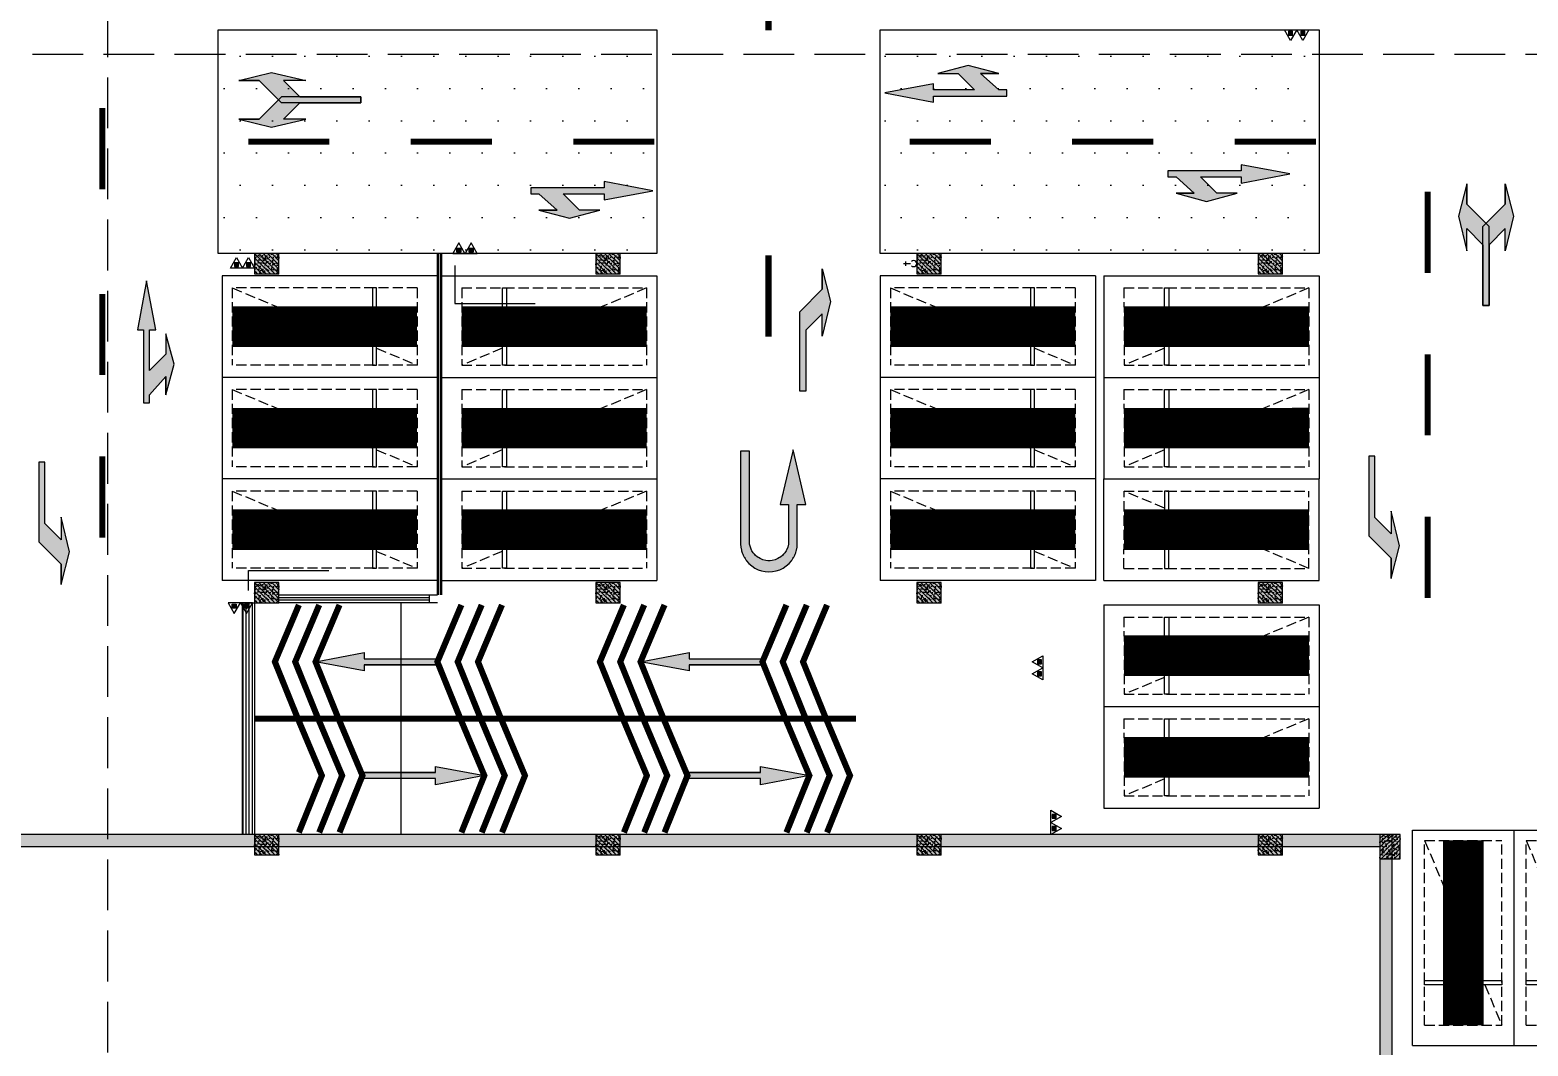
# Model space of a CAD drawing. Extents: x -1338203 to 1886333, y -783476 to 1038610.
# Drawn here: x 718328 to 755202, y 76739 to 101746 of the extents above; entities that cross this region are included whole.
import ezdxf

# ---------------------------------------------------------------- set-up
doc = ezdxf.new("R2010")
doc.units = 0
doc.header["$LTSCALE"] = 1000
doc.header["$MEASUREMENT"] = 0
doc.linetypes.add('$2$DASH', pattern=[0.35, 0.25, -0.1])
doc.linetypes.add('A-001-平面B2$0$__DASH', pattern=[0.35, 0.25, -0.1])
for name, color, linetype in [('$0$DIM_SYMB', 3, 'Continuous'), ('0P-EQUIP-CW', 7, 'Continuous'), ('0P-PIPE-RW', 122, 'Continuous'), ('A-001-平面参照B1$0$$AUDIT-BAD-LAYER', 7, 'Continuous'), ('A-001-平面参照B1$0$0A-ELEV-PATT', 8, 'Continuous'), ('A-001-平面参照B1$0$A-001-平面参照B1$0$0A-E-STRS-RAIL', 163, 'Continuous'), ('A-001-平面参照B1$0$A-001-平面参照B1$0$0A-SC-CLNG', 134, 'Continuous'), ('A-001-平面参照B1$0$AUDIT_D_220531184525-2', 40, 'Continuous'), ('A-001-平面参照B1$0$AUDIT_D_230220110243-2', 52, 'Continuous'), ('A-001-车位参照B1$0$A-001-车位参照B1$0$0A-P-PKNG-CAR(A)', 43, 'Continuous'), ('A-FIRE', 7, 'Continuous'), ('p-a-regular', 5, 'Continuous'), ('S001地下一墙柱$0$S001地下一墙柱$0$0S-CC-LINE', 52, 'Continuous'), ('S001地下一墙柱$0$S001地下一墙柱$0$0S-CW-HATCH', 251, 'Continuous'), ('S001地下一墙柱$0$S001地下一墙柱$0$0S-CW-HATCH-UP', 251, 'Continuous'), ('S001地下一墙柱$0$S001地下一墙柱$0$0S-CW-LINE', 72, 'Continuous'), ('中心线', 42, 'Continuous'), ('地面指向箭头', 7, 'Continuous'), ('坡道线', 7, 'Continuous'), ('负一层消火栓$0$0P-DIM-FH', 3, 'Continuous'), ('负一层消火栓$0$0P-EQUIP-FH', 7, 'Continuous')]:
    doc.layers.add(name, color=color, linetype=linetype)
doc.layers.add('A-001-平面参照B1$0$A-001-平面参照B1$0$AAD-A-PROOF', color=30, linetype='Continuous', plot=False)
doc.layers.add('AAD-A-PROOF', color=30, linetype='Continuous', plot=False)

# ---------------------------------------------------------------- blocks, each defined once
blk = doc.blocks.new('A-001-平面参照B1')
at = {"layer": 'A-001-平面参照B1$0$0A-ELEV-PATT'}
h = blk.add_hatch(dxfattribs=at)
h.set_pattern_fill('DOTS', color=256, scale=500)
h.set_pattern_definition([(0, (-766365.4, -306889.1), (396.875, 793.75), [0, -793.75])])
h.paths.add_polyline_path([(-43409, -205143), (-32609, -205143), (-32609, -210643), (-43409, -210643)])
h.paths.add_polyline_path([(-27109, -205143), (-16309, -205143), (-16309, -210643), (-27109, -210643)])
at = {"layer": 'A-001-平面参照B1$0$A-001-平面参照B1$0$0A-SC-CLNG', "ltscale": 0.002}
h = blk.add_hatch(dxfattribs=at)
h.set_pattern_fill('LINE', color=256, scale=80, angle=90)
h.set_pattern_definition([(90, (-783815.37, -306889.07), (-76.2, 4e-14), [])])
h.paths.add_polyline_path([(-42809, -219243), (-42509, -219243), (-42509, -224943), (-42809, -224943)])
at = {"layer": 'A-001-平面参照B1$0$$AUDIT-BAD-LAYER'}
blk.add_line((-21609, -210643), (-21809, -210643), dxfattribs=at)
at = {"layer": 'A-001-平面参照B1$0$A-001-平面参照B1$0$0A-E-STRS-RAIL'}
for points in [[(-37979, -219043), (-37979, -210643)], [(-37939, -210643), (-37939, -219043)], [(-38209, -219173), (-41909, -219173), (-41909, -219113), (-38209, -219113)]]:
    blk.add_lwpolyline(points, dxfattribs=at)
at = {"layer": 'A-001-平面参照B1$0$A-001-平面参照B1$0$0A-SC-CLNG', "ltscale": 0.002}
blk.add_lwpolyline([(-42809, -219243), (-42509, -219243), (-42509, -224943), (-42809, -224943)], close=True, dxfattribs=at)
at = {"layer": 'A-001-平面参照B1$0$A-001-平面参照B1$0$AAD-A-PROOF', "ltscale": 0.002}
blk.add_lwpolyline([(-38209, -219043), (-38209, -219243)], dxfattribs=at)
at = {"layer": 'A-001-平面参照B1$0$AUDIT_D_220531184525-2'}
for points in [[(-43409, -205143), (-32609, -205143), (-32609, -210643), (-43409, -210643)], [(-27109, -205143), (-16309, -205143), (-16309, -210643), (-27109, -210643)]]:
    blk.add_lwpolyline(points, close=True, dxfattribs=at)
for points in [[(-42509, -219243), (-42509, -224943)], [(-38909, -219243), (-38909, -224943)]]:
    blk.add_lwpolyline(points, dxfattribs=at)
at = {"layer": 'A-001-平面参照B1$0$AUDIT_D_230220110243-2'}
for points in [[(-38009, -219243), (-41909, -219243), (-41909, -219043), (-38009, -219043), (-38009, -210643)], [(-37909, -210643), (-37909, -219043)]]:
    blk.add_lwpolyline(points, dxfattribs=at)
blk = doc.blocks.new('S001地下一墙柱')
at = {"layer": 'S001地下一墙柱$0$S001地下一墙柱$0$0S-CW-HATCH'}
h = blk.add_hatch(color=256, dxfattribs=at)
h.dxf.hatch_style = 1
h.paths.add_polyline_path([(-41909, -211143), (-41909, -210643), (-42509, -210643), (-42509, -211143)])
h = blk.add_hatch(color=256, dxfattribs=at)
h.dxf.hatch_style = 1
h.paths.add_polyline_path([(-33509, -211143), (-33509, -210643), (-34109, -210643), (-34109, -211143)])
h = blk.add_hatch(color=256, dxfattribs=at)
h.dxf.hatch_style = 1
h.paths.add_polyline_path([(-25609, -211143), (-25609, -210643), (-26209, -210643), (-26209, -211143)])
h = blk.add_hatch(color=256, dxfattribs=at)
h.dxf.hatch_style = 1
h.paths.add_polyline_path([(-17209, -211143), (-17209, -210643), (-17809, -210643), (-17809, -211143)])
h = blk.add_hatch(color=256, dxfattribs=at)
h.dxf.hatch_style = 1
h.paths.add_polyline_path([(-41909, -219243), (-41909, -218743), (-42509, -218743), (-42509, -219243)])
h = blk.add_hatch(color=256, dxfattribs=at)
h.dxf.hatch_style = 1
h.paths.add_polyline_path([(-33509, -219243), (-33509, -218743), (-34109, -218743), (-34109, -219243)])
h = blk.add_hatch(color=256, dxfattribs=at)
h.dxf.hatch_style = 1
h.paths.add_polyline_path([(-25609, -219243), (-25609, -218743), (-26209, -218743), (-26209, -219243)])
h = blk.add_hatch(color=256, dxfattribs=at)
h.dxf.hatch_style = 1
h.paths.add_polyline_path([(-17209, -219243), (-17209, -218743), (-17809, -218743), (-17809, -219243)])
at = {"layer": 'S001地下一墙柱$0$S001地下一墙柱$0$0S-CW-HATCH', "ltscale": 0.002}
h = blk.add_hatch(color=256, dxfattribs=at)
h.dxf.hatch_style = 1
h.paths.add_polyline_path([(-53249, -225243), (-14809, -225243), (-14809, -231960), (-14509, -231960), (-14509, -224943), (-53249, -224943)])
at = {"layer": 'S001地下一墙柱$0$S001地下一墙柱$0$0S-CW-HATCH'}
h = blk.add_hatch(color=256, dxfattribs=at)
h.dxf.hatch_style = 1
h.paths.add_polyline_path([(-41909, -225443), (-41909, -224943), (-42509, -224943), (-42509, -225443)])
h = blk.add_hatch(color=256, dxfattribs=at)
h.dxf.hatch_style = 1
h.paths.add_polyline_path([(-33509, -225443), (-33509, -224943), (-34109, -224943), (-34109, -225443)])
h = blk.add_hatch(color=256, dxfattribs=at)
h.dxf.hatch_style = 1
h.paths.add_polyline_path([(-25609, -225443), (-25609, -224943), (-26209, -224943), (-26209, -225443)])
h = blk.add_hatch(color=256, dxfattribs=at)
h.dxf.hatch_style = 1
h.paths.add_polyline_path([(-17209, -225443), (-17209, -224943), (-17809, -224943), (-17809, -225443)])
h = blk.add_hatch(color=256, dxfattribs=at)
h.dxf.hatch_style = 1
h.paths.add_polyline_path([(-14309, -224943), (-14809, -224943), (-14809, -225543), (-14309, -225543)])
at = {"layer": 'S001地下一墙柱$0$S001地下一墙柱$0$0S-CW-HATCH-UP'}
h = blk.add_hatch(dxfattribs=at)
h.set_pattern_fill('钢筋混凝土', color=256, scale=30, angle=-90)
h.set_pattern_definition([(315, (-32957.03, -243454.22), (53.03301, 53.03301), []), (320, (-32957.03, -243454.22), (-18.8256, -215.1781), [22.5, -247.5]), (265, (-32957.03, -243454.22), (225.6576, 41.6254), [18, -198]), (10.4514, (-32958.6, -243472.15), (206.8319, -173.5528), [19.122, -210.3426]), (316.1842, (-32897.03, -243454.22), (-49.6557, -320.1723), [33.75, -371.25]), (6.6356, (-32901.17, -243480.9), (292.2354, -280.3988), [28.683, -315.514]), (261.1842, (-32897.03, -243454.22), (292.2356, -280.3986), [27, -297]), (291, (-32912.03, -243484.22), (-120.7857, -179.0721), [22.5, -247.5]), (236, (-32912.03, -243484.22), (217.545, -72.9946), [18, -198]), (341.4514, (-32922.1, -243499.14), (96.7591, -252.0668), [19.122, -210.3426]), (307.5, (-32957.03, -243454.22), (99.86816, -3.64796), [0, -195.6, 0, -201, 0, -198.75]), (277.5, (-32957.03, -243454.22), (118.3235, -78.92086), [0, -114.6, 0, -191.1, 0, -75.75]), (237.5, (-32957.03, -243387.32), (-6.76646, -160.14673), [0, -75, 0, -234, 0, -310.5]), (227.5, (-32957.03, -243357.32), (30.0315, -174.95585), [0, -97.5, 0, -155.4, 0, -220.5])])
h.paths.add_polyline_path([(-41909, -211143), (-41909, -210643), (-42509, -210643), (-42509, -211143)])
h = blk.add_hatch(dxfattribs=at)
h.set_pattern_fill('钢筋混凝土', color=256, scale=30, angle=-90)
h.set_pattern_definition([(315, (-24557.034, -243454.22), (53.03301, 53.03301), []), (320, (-24557.03, -243454.22), (-18.8256, -215.1781), [22.5, -247.5]), (265, (-24557.03, -243454.22), (225.6576, 41.6254), [18, -198]), (10.4514, (-24558.6, -243472.15), (206.8319, -173.5528), [19.122, -210.3426]), (316.1842, (-24497.03, -243454.22), (-49.6557, -320.1723), [33.75, -371.25]), (6.6356, (-24501.17, -243480.9), (292.2354, -280.3988), [28.683, -315.514]), (261.1842, (-24497.03, -243454.22), (292.2356, -280.3986), [27, -297]), (291, (-24512.03, -243484.22), (-120.7857, -179.0721), [22.5, -247.5]), (236, (-24512.03, -243484.22), (217.545, -72.9946), [18, -198]), (341.4514, (-24522.1, -243499.14), (96.7591, -252.0668), [19.122, -210.3426]), (307.5, (-24557.034, -243454.22), (99.86816, -3.64796), [0, -195.6, 0, -201, 0, -198.75]), (277.5, (-24557.03, -243454.22), (118.3235, -78.92086), [0, -114.6, 0, -191.1, 0, -75.75]), (237.5, (-24557.034, -243387.32), (-6.76646, -160.14673), [0, -75, 0, -234, 0, -310.5]), (227.5, (-24557.03, -243357.32), (30.0315, -174.95585), [0, -97.5, 0, -155.4, 0, -220.5])])
h.paths.add_polyline_path([(-33509, -211143), (-33509, -210643), (-34109, -210643), (-34109, -211143)])
h = blk.add_hatch(dxfattribs=at)
h.set_pattern_fill('钢筋混凝土', color=256, scale=30, angle=-90)
h.set_pattern_definition([(315, (-16657.034, -243454.22), (53.03301, 53.03301), []), (320, (-16657.03, -243454.22), (-18.8256, -215.1781), [22.5, -247.5]), (265, (-16657.03, -243454.22), (225.6576, 41.6254), [18, -198]), (10.4514, (-16658.6, -243472.15), (206.8319, -173.5528), [19.122, -210.3426]), (316.1842, (-16597.03, -243454.22), (-49.6557, -320.1723), [33.75, -371.25]), (6.6356, (-16601.17, -243480.9), (292.2354, -280.3988), [28.683, -315.514]), (261.1842, (-16597.03, -243454.22), (292.2356, -280.3986), [27, -297]), (291, (-16612.03, -243484.22), (-120.7857, -179.0721), [22.5, -247.5]), (236, (-16612.03, -243484.22), (217.545, -72.9946), [18, -198]), (341.4514, (-16622.1, -243499.14), (96.7591, -252.0668), [19.122, -210.3426]), (307.5, (-16657.034, -243454.22), (99.86816, -3.64796), [0, -195.6, 0, -201, 0, -198.75]), (277.5, (-16657.03, -243454.22), (118.3235, -78.92086), [0, -114.6, 0, -191.1, 0, -75.75]), (237.5, (-16657.034, -243387.32), (-6.76646, -160.14673), [0, -75, 0, -234, 0, -310.5]), (227.5, (-16657.03, -243357.32), (30.0315, -174.95585), [0, -97.5, 0, -155.4, 0, -220.5])])
h.paths.add_polyline_path([(-25609, -211143), (-25609, -210643), (-26209, -210643), (-26209, -211143)])
h = blk.add_hatch(dxfattribs=at)
h.set_pattern_fill('钢筋混凝土', color=256, scale=30, angle=-90)
h.set_pattern_definition([(315, (-8257.034, -243454.22), (53.03301, 53.03301), []), (320, (-8257.03, -243454.22), (-18.8256, -215.1781), [22.5, -247.5]), (265, (-8257.03, -243454.22), (225.6576, 41.6254), [18, -198]), (10.4514, (-8258.6, -243472.15), (206.8319, -173.5528), [19.122, -210.3426]), (316.1842, (-8197.03, -243454.22), (-49.6557, -320.1723), [33.75, -371.25]), (6.6356, (-8201.17, -243480.9), (292.2354, -280.3988), [28.683, -315.514]), (261.1842, (-8197.03, -243454.22), (292.2356, -280.3986), [27, -297]), (291, (-8212.03, -243484.22), (-120.7857, -179.0721), [22.5, -247.5]), (236, (-8212.03, -243484.22), (217.545, -72.9946), [18, -198]), (341.4514, (-8222.1, -243499.14), (96.7591, -252.0668), [19.122, -210.3426]), (307.5, (-8257.034, -243454.22), (99.86816, -3.64796), [0, -195.6, 0, -201, 0, -198.75]), (277.5, (-8257.03, -243454.22), (118.3235, -78.92086), [0, -114.6, 0, -191.1, 0, -75.75]), (237.5, (-8257.034, -243387.32), (-6.76646, -160.14673), [0, -75, 0, -234, 0, -310.5]), (227.5, (-8257.03, -243357.32), (30.0315, -174.95585), [0, -97.5, 0, -155.4, 0, -220.5])])
h.paths.add_polyline_path([(-17209, -211143), (-17209, -210643), (-17809, -210643), (-17809, -211143)])
h = blk.add_hatch(dxfattribs=at)
h.set_pattern_fill('钢筋混凝土', color=256, scale=30, angle=-90)
h.set_pattern_definition([(315, (-32957.045, -251554.22), (53.03301, 53.03301), []), (320, (-32957.05, -251554.22), (-18.8256, -215.1781), [22.5, -247.5]), (265, (-32957.05, -251554.22), (225.6576, 41.6254), [18, -198]), (10.4514, (-32958.61, -251572.15), (206.8319, -173.5528), [19.122, -210.3426]), (316.1842, (-32897.05, -251554.22), (-49.6557, -320.1723), [33.75, -371.25]), (6.6356, (-32901.18, -251580.9), (292.2354, -280.3988), [28.683, -315.514]), (261.1842, (-32897.05, -251554.22), (292.2356, -280.3986), [27, -297]), (291, (-32912.05, -251584.22), (-120.7857, -179.0721), [22.5, -247.5]), (236, (-32912.05, -251584.22), (217.545, -72.9946), [18, -198]), (341.4514, (-32922.11, -251599.14), (96.7591, -252.0668), [19.122, -210.3426]), (307.5, (-32957.045, -251554.22), (99.86816, -3.64796), [0, -195.6, 0, -201, 0, -198.75]), (277.5, (-32957.05, -251554.22), (118.3235, -78.92086), [0, -114.6, 0, -191.1, 0, -75.75]), (237.5, (-32957.045, -251487.32), (-6.76646, -160.14673), [0, -75, 0, -234, 0, -310.5]), (227.5, (-32957.05, -251457.32), (30.0315, -174.95585), [0, -97.5, 0, -155.4, 0, -220.5])])
h.paths.add_polyline_path([(-41909, -219243), (-41909, -218743), (-42509, -218743), (-42509, -219243)])
h = blk.add_hatch(dxfattribs=at)
h.set_pattern_fill('钢筋混凝土', color=256, scale=30, angle=-90)
h.set_pattern_definition([(315, (-24557.034, -251554.22), (53.03301, 53.03301), []), (320, (-24557.03, -251554.22), (-18.8256, -215.1781), [22.5, -247.5]), (265, (-24557.03, -251554.22), (225.6576, 41.6254), [18, -198]), (10.4514, (-24558.6, -251572.15), (206.8319, -173.5528), [19.122, -210.3426]), (316.1842, (-24497.03, -251554.22), (-49.6557, -320.1723), [33.75, -371.25]), (6.6356, (-24501.17, -251580.9), (292.2354, -280.3988), [28.683, -315.514]), (261.1842, (-24497.03, -251554.22), (292.2356, -280.3986), [27, -297]), (291, (-24512.03, -251584.22), (-120.7857, -179.0721), [22.5, -247.5]), (236, (-24512.03, -251584.22), (217.545, -72.9946), [18, -198]), (341.4514, (-24522.1, -251599.14), (96.7591, -252.0668), [19.122, -210.3426]), (307.5, (-24557.034, -251554.22), (99.86816, -3.64796), [0, -195.6, 0, -201, 0, -198.75]), (277.5, (-24557.03, -251554.22), (118.3235, -78.92086), [0, -114.6, 0, -191.1, 0, -75.75]), (237.5, (-24557.034, -251487.32), (-6.76646, -160.14673), [0, -75, 0, -234, 0, -310.5]), (227.5, (-24557.03, -251457.32), (30.0315, -174.95585), [0, -97.5, 0, -155.4, 0, -220.5])])
h.paths.add_polyline_path([(-33509, -219243), (-33509, -218743), (-34109, -218743), (-34109, -219243)])
h = blk.add_hatch(dxfattribs=at)
h.set_pattern_fill('钢筋混凝土', color=256, scale=30, angle=-90)
h.set_pattern_definition([(315, (-16657.034, -251554.22), (53.03301, 53.03301), []), (320, (-16657.03, -251554.22), (-18.8256, -215.1781), [22.5, -247.5]), (265, (-16657.03, -251554.22), (225.6576, 41.6254), [18, -198]), (10.4514, (-16658.6, -251572.15), (206.8319, -173.5528), [19.122, -210.3426]), (316.1842, (-16597.03, -251554.22), (-49.6557, -320.1723), [33.75, -371.25]), (6.6356, (-16601.17, -251580.9), (292.2354, -280.3988), [28.683, -315.514]), (261.1842, (-16597.03, -251554.22), (292.2356, -280.3986), [27, -297]), (291, (-16612.03, -251584.22), (-120.7857, -179.0721), [22.5, -247.5]), (236, (-16612.03, -251584.22), (217.545, -72.9946), [18, -198]), (341.4514, (-16622.1, -251599.14), (96.7591, -252.0668), [19.122, -210.3426]), (307.5, (-16657.034, -251554.22), (99.86816, -3.64796), [0, -195.6, 0, -201, 0, -198.75]), (277.5, (-16657.03, -251554.22), (118.3235, -78.92086), [0, -114.6, 0, -191.1, 0, -75.75]), (237.5, (-16657.034, -251487.32), (-6.76646, -160.14673), [0, -75, 0, -234, 0, -310.5]), (227.5, (-16657.03, -251457.32), (30.0315, -174.95585), [0, -97.5, 0, -155.4, 0, -220.5])])
h.paths.add_polyline_path([(-25609, -219243), (-25609, -218743), (-26209, -218743), (-26209, -219243)])
h = blk.add_hatch(dxfattribs=at)
h.set_pattern_fill('钢筋混凝土', color=256, scale=30, angle=-90)
h.set_pattern_definition([(315, (-8257.034, -251554.22), (53.03301, 53.03301), []), (320, (-8257.03, -251554.22), (-18.8256, -215.1781), [22.5, -247.5]), (265, (-8257.03, -251554.22), (225.6576, 41.6254), [18, -198]), (10.4514, (-8258.6, -251572.15), (206.8319, -173.5528), [19.122, -210.3426]), (316.1842, (-8197.03, -251554.22), (-49.6557, -320.1723), [33.75, -371.25]), (6.6356, (-8201.17, -251580.9), (292.2354, -280.3988), [28.683, -315.514]), (261.1842, (-8197.03, -251554.22), (292.2356, -280.3986), [27, -297]), (291, (-8212.03, -251584.22), (-120.7857, -179.0721), [22.5, -247.5]), (236, (-8212.03, -251584.22), (217.545, -72.9946), [18, -198]), (341.4514, (-8222.1, -251599.14), (96.7591, -252.0668), [19.122, -210.3426]), (307.5, (-8257.034, -251554.22), (99.86816, -3.64796), [0, -195.6, 0, -201, 0, -198.75]), (277.5, (-8257.03, -251554.22), (118.3235, -78.92086), [0, -114.6, 0, -191.1, 0, -75.75]), (237.5, (-8257.034, -251487.32), (-6.76646, -160.14673), [0, -75, 0, -234, 0, -310.5]), (227.5, (-8257.03, -251457.32), (30.0315, -174.95585), [0, -97.5, 0, -155.4, 0, -220.5])])
h.paths.add_polyline_path([(-17209, -219243), (-17209, -218743), (-17809, -218743), (-17809, -219243)])
at = {"layer": 'S001地下一墙柱$0$S001地下一墙柱$0$0S-CW-HATCH-UP', "ltscale": 0.002}
h = blk.add_hatch(dxfattribs=at)
h.set_pattern_fill('钢筋混凝土', color=256, scale=30)
h.set_pattern_definition([(45, (-766365.37, -306889.07), (-53.0330086, 53.0330086), []), (50, (-766365.37, -306889.07), (215.178055, -18.82564), [22.5, -247.5]), (355, (-766365.37, -306889.07), (-41.6254, 225.65764), [18, -198]), (100.4514, (-766347.44, -306890.64), (173.552815, 206.83186), [19.12206, -210.342634]), (46.1842, (-766365.37, -306829.07), (320.17231, -49.6557), [33.75, -371.25]), (96.6356, (-766338.7, -306833.2), (280.39881, 292.23536), [28.68309, -315.5139]), (351.1842, (-766365.37, -306829.07), (280.39858, 292.23558), [27, -297]), (21, (-766335.37, -306844.07), (179.072116, -120.785667), [22.5, -247.5]), (326, (-766335.37, -306844.07), (72.9946, 217.545014), [18, -198]), (71.4514, (-766320.44, -306854.14), (252.06679, 96.75915), [19.12206, -210.342634]), (37.5, (-766365.37, -306889.07), (3.6479566, 99.868156), [0, -195.6, 0, -201, 0, -198.75]), (7.5, (-766365.37, -306889.07), (78.920861, 118.323514), [0, -114.6, 0, -191.1, 0, -75.75]), (327.5, (-766432.27, -306889.07), (160.146731, -6.7664615), [0, -75, 0, -234, 0, -310.5]), (317.5, (-766462.27, -306889.07), (174.95585, 30.031495), [0, -97.5, 0, -155.4, 0, -220.5])])
h.paths.add_polyline_path([(-53249, -225243), (-14809, -225243), (-14809, -231960), (-14509, -231960), (-14509, -224943), (-53249, -224943)])
at = {"layer": 'S001地下一墙柱$0$S001地下一墙柱$0$0S-CW-HATCH-UP'}
h = blk.add_hatch(dxfattribs=at)
h.set_pattern_fill('钢筋混凝土', color=256, scale=30, angle=-90)
h.set_pattern_definition([(315, (-32957.045, -257754.22), (53.03301, 53.03301), []), (320, (-32957.05, -257754.22), (-18.8256, -215.1781), [22.5, -247.5]), (265, (-32957.05, -257754.22), (225.6576, 41.6254), [18, -198]), (10.4514, (-32958.61, -257772.15), (206.8319, -173.5528), [19.122, -210.3426]), (316.1842, (-32897.05, -257754.22), (-49.6557, -320.1723), [33.75, -371.25]), (6.6356, (-32901.18, -257780.9), (292.2354, -280.3988), [28.683, -315.514]), (261.1842, (-32897.05, -257754.22), (292.2356, -280.3986), [27, -297]), (291, (-32912.05, -257784.22), (-120.7857, -179.0721), [22.5, -247.5]), (236, (-32912.05, -257784.22), (217.545, -72.9946), [18, -198]), (341.4514, (-32922.11, -257799.14), (96.7591, -252.0668), [19.122, -210.3426]), (307.5, (-32957.045, -257754.22), (99.86816, -3.64796), [0, -195.6, 0, -201, 0, -198.75]), (277.5, (-32957.05, -257754.22), (118.3235, -78.92086), [0, -114.6, 0, -191.1, 0, -75.75]), (237.5, (-32957.045, -257687.32), (-6.76646, -160.14673), [0, -75, 0, -234, 0, -310.5]), (227.5, (-32957.05, -257657.32), (30.0315, -174.95585), [0, -97.5, 0, -155.4, 0, -220.5])])
h.paths.add_polyline_path([(-41909, -225443), (-41909, -224943), (-42509, -224943), (-42509, -225443)])
h = blk.add_hatch(dxfattribs=at)
h.set_pattern_fill('钢筋混凝土', color=256, scale=30, angle=-90)
h.set_pattern_definition([(315, (-24557.034, -257754.22), (53.03301, 53.03301), []), (320, (-24557.03, -257754.22), (-18.8256, -215.1781), [22.5, -247.5]), (265, (-24557.03, -257754.22), (225.6576, 41.6254), [18, -198]), (10.4514, (-24558.6, -257772.15), (206.8319, -173.5528), [19.122, -210.3426]), (316.1842, (-24497.03, -257754.22), (-49.6557, -320.1723), [33.75, -371.25]), (6.6356, (-24501.17, -257780.9), (292.2354, -280.3988), [28.683, -315.514]), (261.1842, (-24497.03, -257754.22), (292.2356, -280.3986), [27, -297]), (291, (-24512.03, -257784.22), (-120.7857, -179.0721), [22.5, -247.5]), (236, (-24512.03, -257784.22), (217.545, -72.9946), [18, -198]), (341.4514, (-24522.1, -257799.14), (96.7591, -252.0668), [19.122, -210.3426]), (307.5, (-24557.034, -257754.22), (99.86816, -3.64796), [0, -195.6, 0, -201, 0, -198.75]), (277.5, (-24557.03, -257754.22), (118.3235, -78.92086), [0, -114.6, 0, -191.1, 0, -75.75]), (237.5, (-24557.034, -257687.32), (-6.76646, -160.14673), [0, -75, 0, -234, 0, -310.5]), (227.5, (-24557.03, -257657.32), (30.0315, -174.95585), [0, -97.5, 0, -155.4, 0, -220.5])])
h.paths.add_polyline_path([(-33509, -225443), (-33509, -224943), (-34109, -224943), (-34109, -225443)])
h = blk.add_hatch(dxfattribs=at)
h.set_pattern_fill('钢筋混凝土', color=256, scale=30, angle=-90)
h.set_pattern_definition([(315, (-16657.034, -257754.22), (53.03301, 53.03301), []), (320, (-16657.03, -257754.22), (-18.8256, -215.1781), [22.5, -247.5]), (265, (-16657.03, -257754.22), (225.6576, 41.6254), [18, -198]), (10.4514, (-16658.6, -257772.15), (206.8319, -173.5528), [19.122, -210.3426]), (316.1842, (-16597.03, -257754.22), (-49.6557, -320.1723), [33.75, -371.25]), (6.6356, (-16601.17, -257780.9), (292.2354, -280.3988), [28.683, -315.514]), (261.1842, (-16597.03, -257754.22), (292.2356, -280.3986), [27, -297]), (291, (-16612.03, -257784.22), (-120.7857, -179.0721), [22.5, -247.5]), (236, (-16612.03, -257784.22), (217.545, -72.9946), [18, -198]), (341.4514, (-16622.1, -257799.14), (96.7591, -252.0668), [19.122, -210.3426]), (307.5, (-16657.034, -257754.22), (99.86816, -3.64796), [0, -195.6, 0, -201, 0, -198.75]), (277.5, (-16657.03, -257754.22), (118.3235, -78.92086), [0, -114.6, 0, -191.1, 0, -75.75]), (237.5, (-16657.034, -257687.32), (-6.76646, -160.14673), [0, -75, 0, -234, 0, -310.5]), (227.5, (-16657.03, -257657.32), (30.0315, -174.95585), [0, -97.5, 0, -155.4, 0, -220.5])])
h.paths.add_polyline_path([(-25609, -225443), (-25609, -224943), (-26209, -224943), (-26209, -225443)])
h = blk.add_hatch(dxfattribs=at)
h.set_pattern_fill('钢筋混凝土', color=256, scale=30, angle=-90)
h.set_pattern_definition([(315, (-8257.034, -257754.22), (53.03301, 53.03301), []), (320, (-8257.03, -257754.22), (-18.8256, -215.1781), [22.5, -247.5]), (265, (-8257.03, -257754.22), (225.6576, 41.6254), [18, -198]), (10.4514, (-8258.6, -257772.15), (206.8319, -173.5528), [19.122, -210.3426]), (316.1842, (-8197.03, -257754.22), (-49.6557, -320.1723), [33.75, -371.25]), (6.6356, (-8201.17, -257780.9), (292.2354, -280.3988), [28.683, -315.514]), (261.1842, (-8197.03, -257754.22), (292.2356, -280.3986), [27, -297]), (291, (-8212.03, -257784.22), (-120.7857, -179.0721), [22.5, -247.5]), (236, (-8212.03, -257784.22), (217.545, -72.9946), [18, -198]), (341.4514, (-8222.1, -257799.14), (96.7591, -252.0668), [19.122, -210.3426]), (307.5, (-8257.034, -257754.22), (99.86816, -3.64796), [0, -195.6, 0, -201, 0, -198.75]), (277.5, (-8257.03, -257754.22), (118.3235, -78.92086), [0, -114.6, 0, -191.1, 0, -75.75]), (237.5, (-8257.034, -257687.32), (-6.76646, -160.14673), [0, -75, 0, -234, 0, -310.5]), (227.5, (-8257.03, -257657.32), (30.0315, -174.95585), [0, -97.5, 0, -155.4, 0, -220.5])])
h.paths.add_polyline_path([(-17209, -225443), (-17209, -224943), (-17809, -224943), (-17809, -225443)])
h = blk.add_hatch(dxfattribs=at)
h.set_pattern_fill('钢筋混凝土', color=256, scale=30)
h.set_pattern_definition([(45, (18001.966, -215991.76), (-53.03301, 53.03301), []), (50, (18001.97, -215991.76), (215.1781, -18.8256), [22.5, -247.5]), (355, (18001.97, -215991.76), (-41.6254, 225.6576), [18, -198]), (100.4514, (18019.9, -215993.33), (173.5528, 206.8319), [19.122, -210.3426]), (46.1842, (18001.97, -215931.76), (320.1723, -49.6557), [33.75, -371.25]), (96.6356, (18028.65, -215935.9), (280.3988, 292.2354), [28.683, -315.514]), (351.1842, (18001.97, -215931.76), (280.3986, 292.2356), [27, -297]), (21, (18031.97, -215946.76), (179.0721, -120.7857), [22.5, -247.5]), (326, (18031.97, -215946.76), (72.9946, 217.545), [18, -198]), (71.4514, (18046.89, -215956.83), (252.0668, 96.7591), [19.122, -210.3426]), (37.5, (18001.966, -215991.76), (3.64796, 99.86816), [0, -195.6, 0, -201, 0, -198.75]), (7.5, (18001.97, -215991.76), (78.92086, 118.3235), [0, -114.6, 0, -191.1, 0, -75.75]), (327.5, (17935.066, -215991.76), (160.14673, -6.76646), [0, -75, 0, -234, 0, -310.5]), (317.5, (17905.07, -215991.76), (174.95585, 30.0315), [0, -97.5, 0, -155.4, 0, -220.5])])
h.paths.add_polyline_path([(-14309, -224943), (-14809, -224943), (-14809, -225543), (-14309, -225543)])
at = {"layer": 'S001地下一墙柱$0$S001地下一墙柱$0$0S-CC-LINE'}
for points in [[(-41909, -211143), (-41909, -210643), (-42509, -210643), (-42509, -211143)], [(-33509, -211143), (-33509, -210643), (-34109, -210643), (-34109, -211143)], [(-25609, -211143), (-25609, -210643), (-26209, -210643), (-26209, -211143)], [(-17209, -211143), (-17209, -210643), (-17809, -210643), (-17809, -211143)], [(-41909, -219243), (-41909, -218743), (-42509, -218743), (-42509, -219243)], [(-33509, -219243), (-33509, -218743), (-34109, -218743), (-34109, -219243)], [(-25609, -219243), (-25609, -218743), (-26209, -218743), (-26209, -219243)], [(-17209, -219243), (-17209, -218743), (-17809, -218743), (-17809, -219243)], [(-41909, -225443), (-41909, -224943), (-42509, -224943), (-42509, -225443)], [(-33509, -225443), (-33509, -224943), (-34109, -224943), (-34109, -225443)], [(-25609, -225443), (-25609, -224943), (-26209, -224943), (-26209, -225443)], [(-17209, -225443), (-17209, -224943), (-17809, -224943), (-17809, -225443)], [(-14309, -224943), (-14809, -224943), (-14809, -225543), (-14309, -225543)]]:
    blk.add_lwpolyline(points, close=True, dxfattribs=at)
at = {"layer": 'S001地下一墙柱$0$S001地下一墙柱$0$0S-CW-LINE', "ltscale": 0.002}
blk.add_lwpolyline([(-53249, -225243), (-14809, -225243), (-14809, -231960), (-14509, -231960), (-14509, -224943), (-53249, -224943)], close=True, dxfattribs=at)
blk = doc.blocks.new('负一层消火栓$0$$TwtSys$00000546')
h = blk.add_hatch()
h.set_pattern_fill('ANSI31', color=256, scale=200, style=0)
h.set_pattern_definition([(45, (-38543.802, -6670.83), (-17.67767, 17.67767), [])])
h.paths.add_polyline_path([(-65, 174), (65, 174), (65, 44), (-65, 44)])
for points in [[(0, 344), (-198, 0), (198, 0)], [(-65, 174), (65, 174), (65, 44), (-65, 44)]]:
    blk.add_lwpolyline(points, close=True)
blk = doc.blocks.new('负一层消火栓')
at = {"layer": '负一层消火栓$0$0P-DIM-FH'}
for p, q in [((-37580, -210943, 800), (-37580, -211878, 800)), ((-37580, -211878, 800), (-35606, -211878, 800)), ((-42659, -218943), (-42659, -218444)), ((-42659, -218444), (-40679, -218444))]:
    blk.add_line(p, q, dxfattribs=at)
at = {"layer": '负一层消火栓$0$0P-EQUIP-FH'}
for p, xscale, yscale, zscale, rotation in [((-17007, -205144, 800), -0.75, 0.75, 0.75, 180), ((-16710, -205144, 800), -0.75, 0.75, 0.75, 180), ((-43008, -219243, 800), 0.7499999999999999, 0.7499999999999999, 0.7499999999999999, 180), ((-43008, -219243, 800), 0.7499999999999999, 0.7499999999999999, 0.7499999999999999, 180), ((-42710, -219243, 800), 0.7499999999999999, 0.7499999999999999, 0.7499999999999999, 180), ((-42710, -219243, 800), 0.7499999999999999, 0.7499999999999999, 0.7499999999999999, 180), ((-23109, -220692), -0.7500000000000011, 0.7500000000000011, 0.75, 90), ((-23109, -220990), -0.7500000000000011, 0.7500000000000011, 0.75, 90), ((-22909, -224497), -0.75, 0.75, 0.75, 270), ((-22909, -224795), -0.75, 0.75, 0.75, 270)]:
    blk.add_blockref('负一层消火栓$0$$TwtSys$00000546', p, dxfattribs=dict(at, xscale=xscale, yscale=yscale, zscale=zscale, rotation=rotation))
at = {"layer": '负一层消火栓$0$0P-EQUIP-FH', "yscale": 0.75, "zscale": 0.75}
for p, xscale in [((-37479, -210643, 800), 0.75), ((-37181, -210643, 800), 0.75), ((-42955, -211002), -0.75), ((-42658, -211002), -0.75)]:
    blk.add_blockref('负一层消火栓$0$$TwtSys$00000546', p, dxfattribs=dict(at, xscale=xscale))
blk = doc.blocks.new('剖面位置')
at = {"layer": '$0$DIM_SYMB', "linetype": '$2$DASH', "ltscale": 5}
for points in [[(-23908, 5282), (-23908, -83810), (-46125, -83810), (-46125, -260656)], [(-23908, 5282), (-23908, -83810), (-46125, -83810), (-46125, -260656)], [(-151227, -205737), (127993, -205737)], [(-151227, -205737), (127993, -205737)]]:
    blk.add_lwpolyline(points, dxfattribs=at)
blk = doc.blocks.new('$TwtSys$00000320')
at = {"const_width": 20}
for points in [[(0, 0), (0, -121)], [(-37, -83), (37, -83)]]:
    blk.add_lwpolyline(points, dxfattribs=at)
blk = doc.blocks.new('A$Cee0fc4ce')
at = {"layer": '0P-PIPE-RW', "linetype": 'Continuous'}
blk.add_arc((-26284, -210894), 75, 225, 135, dxfattribs=at)
at = {"layer": '0P-EQUIP-CW', "xscale": 1.5, "yscale": -1.5, "zscale": 1.5, "rotation": 90.00000000000006}
blk.add_blockref('$TwtSys$00000320', (-26359, -210894), dxfattribs=at)
blk = doc.blocks.new('左转加右转')
at = {"layer": '地面指向箭头'}
for points in [[(3220885, 2465747), (3221085, 2466547), (3221085, 2466047), (3221635, 2465497), (3221635, 2463547), (3221485, 2463547), (3221485, 2465047), (3221085, 2465447), (3221085, 2464897)], [(3222235, 2465747), (3222035, 2466547), (3222035, 2466047), (3221485, 2465497), (3221485, 2463547), (3221635, 2463547), (3221635, 2465047), (3222035, 2465447), (3222035, 2464897)]]:
    blk.add_hatch(color=251, dxfattribs=at).paths.add_polyline_path(points)
at = {"layer": '地面指向箭头', "color": 251}
for points in [[(3221085, 2466547), (3220885, 2465747), (3221085, 2464897), (3221085, 2465447), (3221485, 2465047), (3221485, 2463547), (3221635, 2463547), (3221635, 2465497), (3221085, 2466047), (3221085, 2466547), (3221085, 2466047)], [(3222035, 2466547), (3222235, 2465747), (3222035, 2464897), (3222035, 2465447), (3221635, 2465047), (3221635, 2463547), (3221485, 2463547), (3221485, 2465497), (3222035, 2466047), (3222035, 2466547), (3222035, 2466047)]]:
    blk.add_lwpolyline(points, dxfattribs=at)
blk = doc.blocks.new('左转或右转')
at = {"layer": '地面指向箭头'}
blk.add_hatch(color=251, dxfattribs=at).paths.add_polyline_path([(3221046, 2451667), (3221247, 2450864), (3221247, 2451366), (3221799, 2451918), (3221799, 2453874), (3221648, 2453874), (3221648, 2452369), (3221247, 2451968), (3221247, 2452519)])
at = {"layer": '地面指向箭头', "color": 251}
blk.add_lwpolyline([(3221247, 2450864), (3221046, 2451667), (3221247, 2452519), (3221247, 2451968), (3221648, 2452369), (3221648, 2453874), (3221799, 2453874), (3221799, 2451918), (3221247, 2451366), (3221247, 2450864), (3221247, 2451366)], dxfattribs=at)
blk = doc.blocks.new('直行右转或左转')
at = {"layer": '地面指向箭头'}
blk.add_hatch(color=251, dxfattribs=at).paths.add_polyline_path([(3219528, 2452519), (3218327, 2452294), (3218327, 2452444), (3217325, 2452444), (3217726, 2452044), (3218227, 2452044), (3217476, 2451843), (3216725, 2452044), (3217175, 2452044), (3216725, 2452444), (3216524, 2452444), (3216524, 2452594), (3218327, 2452594), (3218327, 2452745)])
at = {"layer": '地面指向箭头', "color": 251}
blk.add_lwpolyline([(3216725, 2452044), (3217175, 2452044), (3216725, 2452044), (3217476, 2451843), (3218227, 2452044), (3217726, 2452044), (3217325, 2452444), (3218327, 2452444), (3218327, 2452294), (3219528, 2452519), (3218327, 2452745), (3218327, 2452594), (3216524, 2452594), (3216524, 2452444), (3216725, 2452444), (3217175, 2452044)], dxfattribs=at)
blk = doc.blocks.new('JTDT')
at = {"layer": 'A-FIRE'}
h = blk.add_hatch(color=251, dxfattribs=at)
h.dxf.hatch_style = 1
h.paths.add_polyline_path([(189165, 82916), (189162, 82988), (189159, 82988), (189147, 83060), (189144, 83075), (189126, 83123), (189114, 83162), (189105, 83180), (189081, 83230), (189072, 83245), (189057, 83269), (189036, 83299), (189024, 83317), (189021, 83320), (189021, 83323), (188961, 83389), (188893, 83449), (188818, 83500), (188734, 83542), (188650, 83571), (188561, 83586), (188468, 83592), (188378, 83586), (188288, 83571), (188202, 83542), (188118, 83500), (188043, 83449), (187974, 83389), (187915, 83323), (187915, 83320), (187912, 83317), (187900, 83299), (187882, 83269), (187864, 83245), (187858, 83230), (187831, 83180), (187822, 83162), (187810, 83123), (187795, 83075), (187789, 83060), (187777, 82988), (187771, 82916), (187771, 82895), (187771, 82839), (187771, 81938), (187559, 81938), (187559, 81935), (187867, 80625), (187876, 80592), (187882, 80625), (188190, 81935), (187983, 81935), (187983, 81938), (187983, 82839), (187986, 82895), (187989, 82916), (188007, 82988), (188037, 83060), (188046, 83075), (188076, 83123), (188109, 83162), (188124, 83180), (188184, 83230), (188205, 83245), (188247, 83269), (188318, 83299), (188390, 83317), (188441, 83320), (188468, 83323), (188492, 83320), (188543, 83317), (188615, 83299), (188686, 83269), (188728, 83245), (188749, 83230), (188809, 83180), (188824, 83162), (188857, 83123), (188887, 83075), (188896, 83060), (188926, 82988), (188944, 82916), (188947, 82895), (188949, 82839), (188949, 80625), (189168, 80625), (189168, 82839), (189168, 82895)])
at = {"layer": '地面指向箭头', "color": 251, "linetype": 'Continuous'}
blk.add_lwpolyline([(189165, 82916), (189162, 82988), (189159, 82988), (189147, 83060), (189144, 83075), (189126, 83123), (189114, 83162), (189105, 83180), (189081, 83230), (189072, 83245), (189057, 83269), (189036, 83299), (189024, 83317), (189021, 83320), (189021, 83323), (188961, 83389), (188893, 83449), (188818, 83500), (188734, 83542), (188650, 83571), (188561, 83586), (188468, 83592), (188378, 83586), (188288, 83571), (188202, 83542), (188118, 83500), (188043, 83449), (187974, 83389), (187915, 83323), (187915, 83320), (187912, 83317), (187900, 83299), (187882, 83269), (187864, 83245), (187858, 83230), (187831, 83180), (187822, 83162), (187810, 83123), (187795, 83075), (187789, 83060), (187777, 82988), (187771, 82916), (187771, 82895), (187771, 82839), (187771, 81938), (187559, 81938), (187559, 81935), (187867, 80625), (187876, 80592), (187882, 80625), (188190, 81935), (187983, 81935), (187983, 81938), (187983, 82839), (187986, 82895), (187989, 82916), (188007, 82988), (188037, 83060), (188046, 83075), (188076, 83123), (188109, 83162), (188124, 83180), (188184, 83230), (188205, 83245), (188247, 83269), (188318, 83299), (188390, 83317), (188441, 83320), (188468, 83323), (188492, 83320), (188543, 83317), (188615, 83299), (188686, 83269), (188728, 83245), (188749, 83230), (188809, 83180), (188824, 83162), (188857, 83123), (188887, 83075), (188896, 83060), (188926, 82988), (188944, 82916), (188947, 82895), (188949, 82839), (188949, 80625), (189168, 80625), (189168, 82839), (189168, 82895), (189165, 82916)], dxfattribs=at)
blk = doc.blocks.new('直行')
at = {"layer": '地面指向箭头'}
blk.add_hatch(color=251, dxfattribs=at).paths.add_polyline_path([(-29241, 4059962), (-29466, 4058762), (-29316, 4058762), (-29316, 4056961), (-29166, 4056961), (-29166, 4058762), (-29016, 4058762)])
at = {"layer": '地面指向箭头', "color": 251}
blk.add_lwpolyline([(-29316, 4058762), (-29316, 4056961), (-29316, 4058762), (-29316, 4058762), (-29466, 4058762), (-29241, 4059962), (-29016, 4058762), (-29166, 4058762), (-29166, 4056961), (-29316, 4056961), (-29316, 4056961)], dxfattribs=at)
blk = doc.blocks.new('A$C9cb663f1')
at = {"layer": '中心线', "color": 251, "const_width": 150}
for points in [[(323860, -258026), (323860, -260026)], [(307460, -261938), (307460, -263938)], [(311053, -262766), (313053, -262766)], [(315053, -262766), (317053, -262766)], [(319053, -262766), (321053, -262766)], [(327333, -262766), (329333, -262766)], [(331333, -262766), (333333, -262766)], [(335333, -262766), (337333, -262766)], [(340085, -263996), (340085, -265996)], [(323860, -265562), (323860, -267562)], [(307460, -266511), (307460, -268511)], [(340085, -267996), (340085, -269996)], [(307460, -270511), (307460, -272511)], [(340085, -271996), (340085, -273996)]]:
    blk.add_lwpolyline(points, dxfattribs=at)
at = {"layer": '坡道线', "color": 251, "const_width": 150}
for points in [[(312276, -276966), (311710, -275566), (312301, -274166)], [(312776, -276966), (312210, -275566), (312801, -274166)], [(313276, -276966), (312710, -275566), (313301, -274166)], [(316276, -276966), (315710, -275566), (316301, -274166)], [(316776, -276966), (316210, -275566), (316801, -274166)], [(317276, -276966), (316710, -275566), (317301, -274166)], [(320276, -276966), (319710, -275566), (320301, -274166)], [(320776, -276966), (320210, -275566), (320801, -274166)], [(321276, -276966), (320710, -275566), (321301, -274166)], [(324276, -276966), (323710, -275566), (324301, -274166)], [(324776, -276966), (324210, -275566), (324801, -274166)], [(325276, -276966), (324710, -275566), (325301, -274166)], [(312301, -279766), (312866, -278366), (312276, -276966)], [(312801, -279766), (313366, -278366), (312776, -276966)], [(313301, -279766), (313866, -278366), (313276, -276966)], [(316301, -279766), (316866, -278366), (316276, -276966)], [(316801, -279766), (317366, -278366), (316776, -276966)], [(317301, -279766), (317866, -278366), (317276, -276966)], [(320301, -279766), (320866, -278366), (320276, -276966)], [(320801, -279766), (321366, -278366), (320776, -276966)], [(321301, -279766), (321866, -278366), (321276, -276966)], [(324301, -279766), (324866, -278366), (324276, -276966)], [(324801, -279766), (325366, -278366), (324776, -276966)], [(325301, -279766), (325866, -278366), (325276, -276966)]]:
    blk.add_lwpolyline(points, dxfattribs=at)
at = {"layer": '坡道线', "color": 251, "ltscale": 0.002, "const_width": 150}
blk.add_lwpolyline([(311210, -276966), (326010, -276966)], dxfattribs=at)
at = {"layer": '地面指向箭头', "color": 251, "linetype": 'Continuous', "xscale": -1.000000000000004, "rotation": 90}
blk.add_blockref('左转加右转', (2777372, 2959826), dxfattribs=at)
at = {"layer": '地面指向箭头', "color": 251, "linetype": 'Continuous'}
for name, p, rotation in [('直行右转或左转', (3546252, 2190953), 180), ('直行右转或左转', (2761070, -3485720), 90), ('左转或右转', (3546429, 2184967), 180)]:
    blk.add_blockref(name, p, dxfattribs=dict(at, rotation=rotation))
for p in [(-2882834, -2716078), (-2898515, -2716492)]:
    blk.add_blockref('直行右转或左转', p, dxfattribs=at)
at = {"layer": '地面指向箭头', "color": 251, "linetype": 'Continuous', "xscale": -1}
for name, p in [('左转加右转', (3563080, -2730347)), ('左转或右转', (3560436, -2724381)), ('左转或右转', (3527698, -2724529))]:
    blk.add_blockref(name, p, dxfattribs=at)
at = {"layer": '地面指向箭头', "color": 251}
for name, p, rotation in [('JTDT', (512339, -189758), 180), ('直行', (4372673, -246325), 90), ('直行', (4380673, -246325), 90), ('直行', (-3743096, -307607), 270), ('直行', (-3735096, -307607), 270)]:
    blk.add_blockref(name, p, dxfattribs=dict(at, rotation=rotation))
blk = doc.blocks.new('A-001-车位参照B1$0$A-001-车位参照B1$0$A-001-车位参照B1$0$A$C55E63F02')
for p, q in [((0, -5300), (0, 0)), ((0, 0), (2500, 0)), ((2500, -5300), (2500, 0)), ((0, -5300), (2500, -5300))]:
    blk.add_line(p, q)
at = {"linetype": 'A-001-平面B2$0$__DASH'}
for p, q in [((300, -250), (2200, -250)), ((300, -4800), (300, -250)), ((2200, -4800), (2200, -250)), ((300, -4800), (2200, -4800))]:
    blk.add_line(p, q, dxfattribs=at)
blk.add_lwpolyline([(300, -250), (2200, -4800)], dxfattribs=at)
blk.add_lwpolyline([(2200, -3800), (300, -3800), (300, -3700), (2200, -3700)], close=True)
at = {"layer": 'p-a-regular', "ltscale": 0.002, "const_width": 1000}
blk.add_lwpolyline([(1250, -250), (1250, -4800)], dxfattribs=at)
blk = doc.blocks.new('A-001-车位参照B1$0$A-001-车位参照B1$0$A-001-车位参照B1$0$ddd')
for p, q in [((0, 2500), (5300, 2500)), ((0, 2500), (0, 0)), ((5300, 2500), (5300, 0)), ((0, 0), (5300, 0))]:
    blk.add_line(p, q)
at = {"linetype": 'A-001-平面B2$0$__DASH'}
for p, q in [((500, 2200), (500, 300)), ((500, 2200), (5050, 2200)), ((5050, 2200), (5050, 300)), ((500, 300), (5050, 300))]:
    blk.add_line(p, q, dxfattribs=at)
blk.add_lwpolyline([(5050, 2200), (500, 300)], dxfattribs=at)
blk.add_lwpolyline([(1500, 300), (1500, 2200), (1600, 2200), (1600, 300)], close=True)
at = {"layer": 'p-a-regular', "ltscale": 0.002, "const_width": 1000}
blk.add_lwpolyline([(500, 1250), (5050, 1250)], dxfattribs=at)

msp = doc.modelspace()

# ---------------------------------------------------------------- block references
at = {"ltscale": 0.002}
for name, p in [('S001地下一墙柱', (766365.4, 306889.1)), ('负一层消火栓', (766365.4, 306889.1)), ('A$C9cb663f1', (412646.2, 361761.3))]:
    msp.add_blockref(name, p, dxfattribs=at)
for name, p in [('A-001-平面参照B1', (766365.4, 306889.1)), ('A$Cee0fc4ce', (766365.5, 306889.1))]:
    msp.add_blockref(name, p)
at = {"layer": 'A-001-车位参照B1$0$A-001-车位参照B1$0$0A-P-PKNG-CAR(A)', "ltscale": 0.002, "xscale": -1, "rotation": 90}
for p in [(723056.7, 95695.8), (739255.9, 95695.8), (723056.7, 93195.8), (739255.9, 93195.8), (723056.7, 90695.8), (739255.9, 90695.8)]:
    msp.add_blockref('A-001-车位参照B1$0$A-001-车位参照B1$0$A-001-车位参照B1$0$A$C55E63F02', p, dxfattribs=at)
at = {"layer": 'A-001-车位参照B1$0$A-001-车位参照B1$0$0A-P-PKNG-CAR(A)', "ltscale": 0.002, "rotation": 270}
for p in [(733756.7, 95695.8), (733756.7, 93195.8), (733756.7, 90695.8)]:
    msp.add_blockref('A-001-车位参照B1$0$A-001-车位参照B1$0$A-001-车位参照B1$0$A$C55E63F02', p, dxfattribs=at)
at = {"layer": 'A-001-车位参照B1$0$A-001-车位参照B1$0$0A-P-PKNG-CAR(A)', "linetype": 'Continuous'}
for p, rotation in [((744756.7, 93195.6), 0.002723540608177368), ((744756.7, 90695.6), 0.002723540608177368), ((744756.7, 85095.4), 0.002723540608075589), ((744756.7, 82595.4), 0.002723540608075589), ((754856.7, 76749.1), 90.00272354060814), ((757356.7, 76749.1), 90.00272354060814)]:
    msp.add_blockref('A-001-车位参照B1$0$A-001-车位参照B1$0$A-001-车位参照B1$0$ddd', p, dxfattribs=dict(at, rotation=rotation))
at = {"layer": 'A-001-车位参照B1$0$A-001-车位参照B1$0$0A-P-PKNG-CAR(A)', "linetype": 'Continuous', "xscale": -1, "rotation": 179.9972764593919}
msp.add_blockref('A-001-车位参照B1$0$A-001-车位参照B1$0$A-001-车位参照B1$0$ddd', (744756.7, 90695.6), dxfattribs=at)
at = {"layer": 'AAD-A-PROOF'}
msp.add_blockref('剖面位置', (766365.4, 306889.1), dxfattribs=at)

doc.saveas('drawing.dxf')
